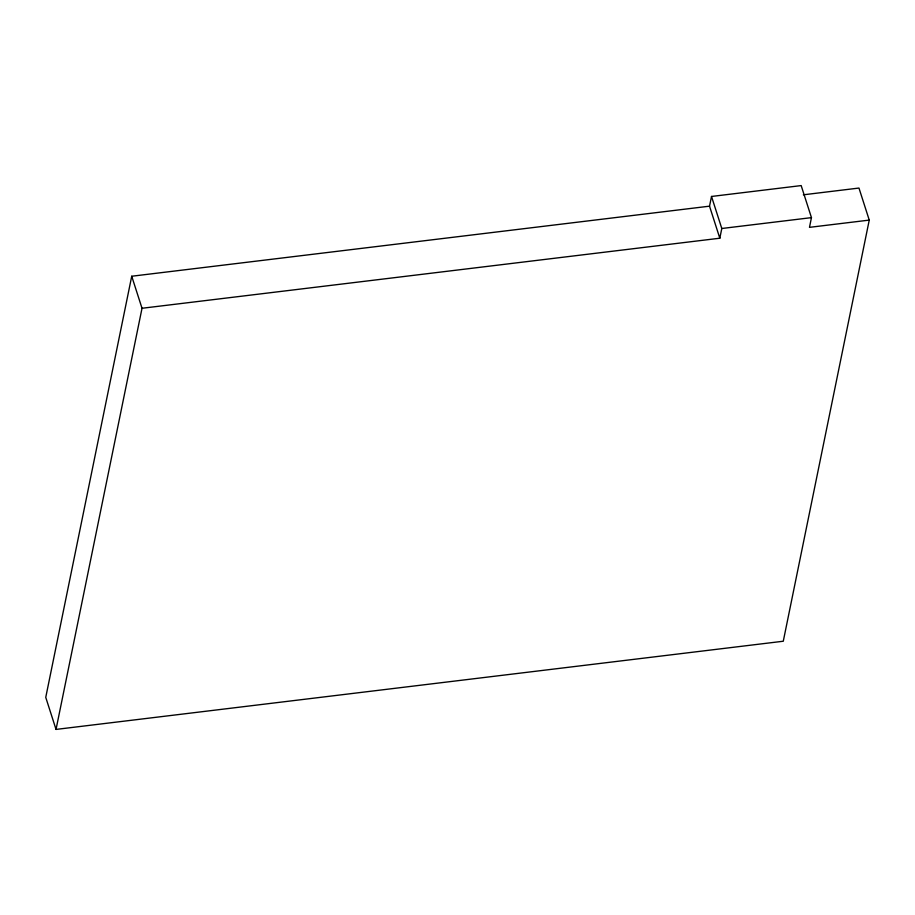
<?xml version="1.0" encoding="UTF-8"?>
<svg xmlns="http://www.w3.org/2000/svg" width="915" height="915" viewBox="0 0 915 915"><rect width="100%" height="100%" fill="white"/><g stroke="black" fill="none" stroke-linecap="round" stroke-linejoin="round"><path stroke-width="1.37" d="M869.25 220.103L809.478 227.343L811.456 217.633L801.174 185.585L711.515 196.462L709.525 206.172L131.726 276.239L45.75 697.367L56.032 729.415L783.274 641.232L869.25 220.103L858.968 188.055L803.359 194.804M56.032 729.415L142.019 308.275L131.726 276.239M142.019 308.275L719.819 238.22L721.798 228.498L711.515 196.462M721.798 228.498L811.456 217.633M709.525 206.172L719.819 238.22"/></g></svg>
